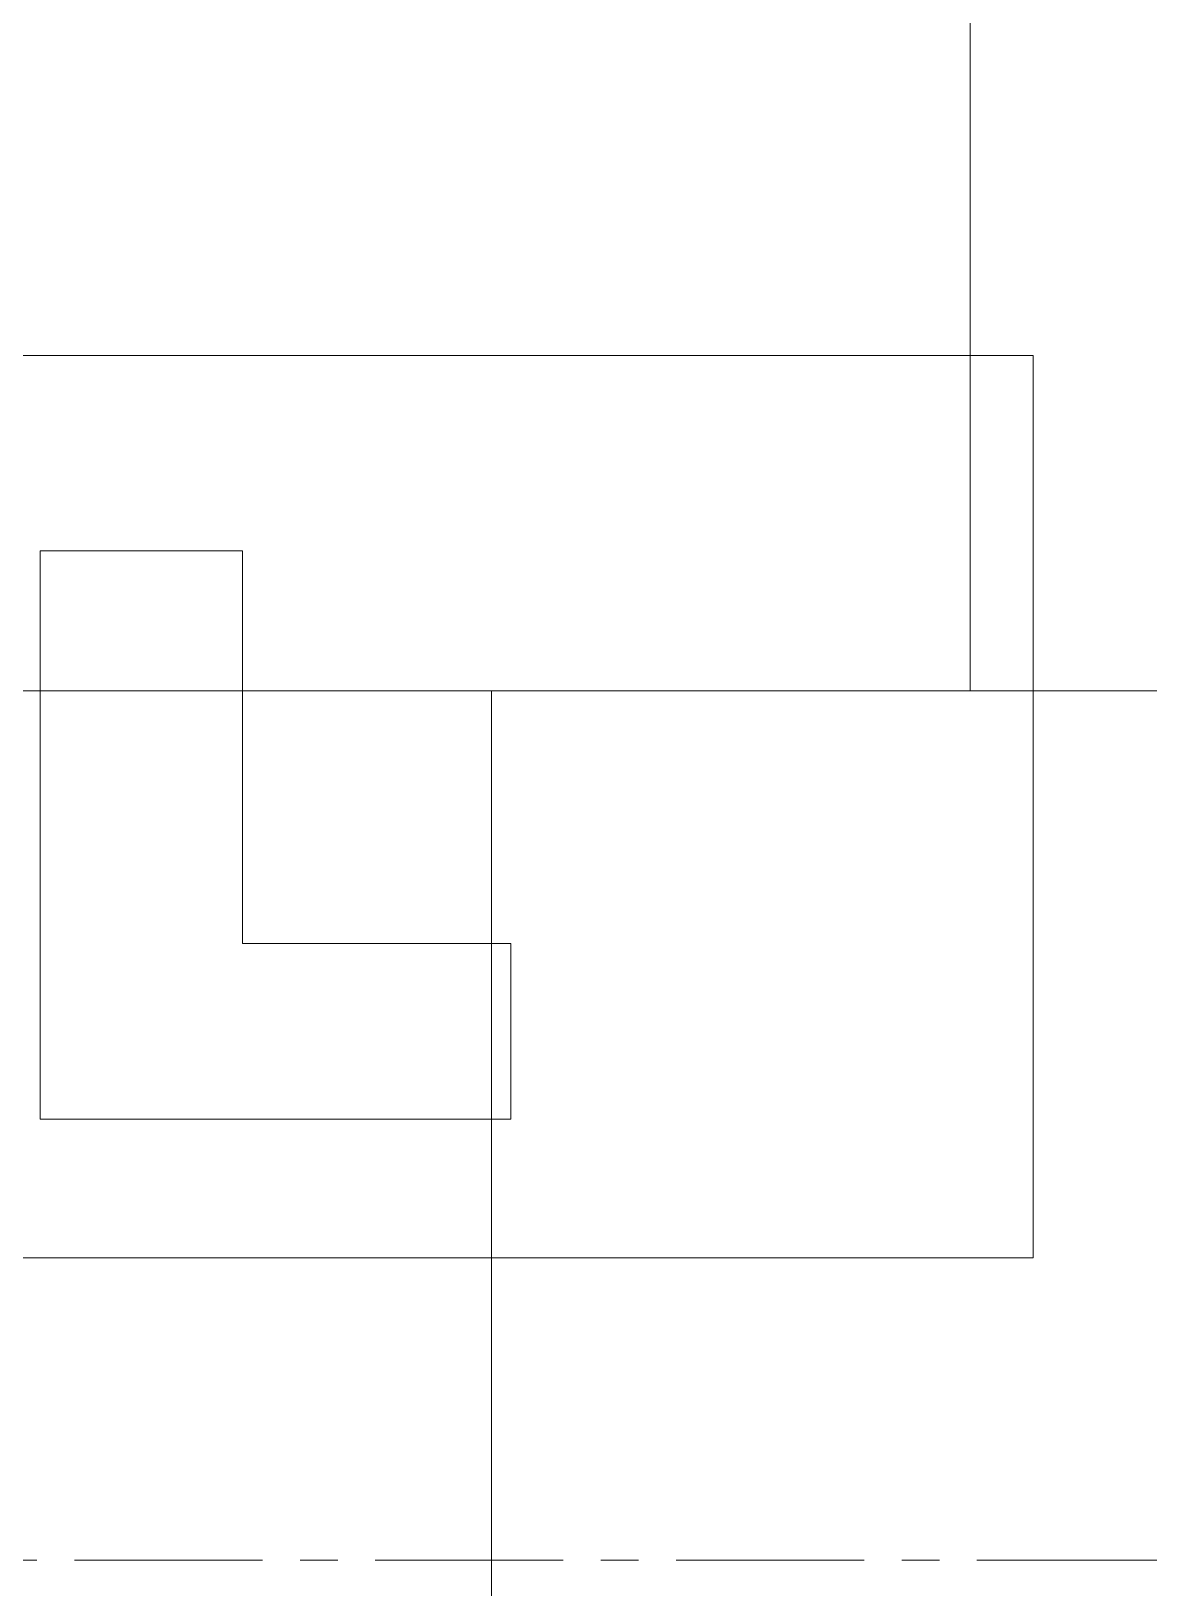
# Model space of a CAD drawing. Extents: x 105 to 1195, y -174 to 82.
# Drawn here: x 892.01 to 899.45, y -108.55 to -98.2 of the extents above; entities that cross this region are included whole.
import ezdxf

# ---------------------------------------------------------------- set-up
doc = ezdxf.new("R2010")
doc.units = 0
doc.header["$MEASUREMENT"] = 0
doc.linetypes.add('AUSGEZOGEN', pattern=[0])
doc.linetypes.add('CENTER', pattern=[2, 1.25, -0.25, 0.25, -0.25])
doc.layers.get('0').update_dxf_attribs({"linetype": 'AUSGEZOGEN'})
doc.layers.add('COM', color=1, linetype='Continuous')

# ---------------------------------------------------------------- blocks, each defined once
blk = doc.blocks.new('0')
at = {"linetype": 'CENTER', "lineweight": 5}
blk.add_lwpolyline([(84, 63.2), (84, 8), (2, 8), (2, 63.2)], close=True, dxfattribs=at)
at = {"lineweight": 5}
for points in [[(43.124, 16.01), (43.124, 10.01), (24.735, 10.01), (24.735, 16.01)], [(37.868, 14.711), (37.868, 12.099), (39.65, 12.099), (39.65, 10.933), (36.523, 10.933), (36.523, 14.711)]]:
    blk.add_lwpolyline(points, close=True, dxfattribs=at)

msp = doc.modelspace()

# ---------------------------------------------------------------- linework, layer by layer
at = {"layer": 'COM', "color": 6, "lineweight": 5}
for p, q in [((898.258, -98.026), (898.258, -102.586)), ((895.076, -102.586), (863.273, -102.586)), ((895.076, -102.586), (895.076, -109.993)), ((895.076, -102.586), (935.896, -102.586))]:
    msp.add_line(p, q, dxfattribs=at)

# ---------------------------------------------------------------- block references
at = {"lineweight": 5}
msp.add_blockref('0', (855.553, -116.366), dxfattribs=at)

doc.saveas('drawing.dxf')
